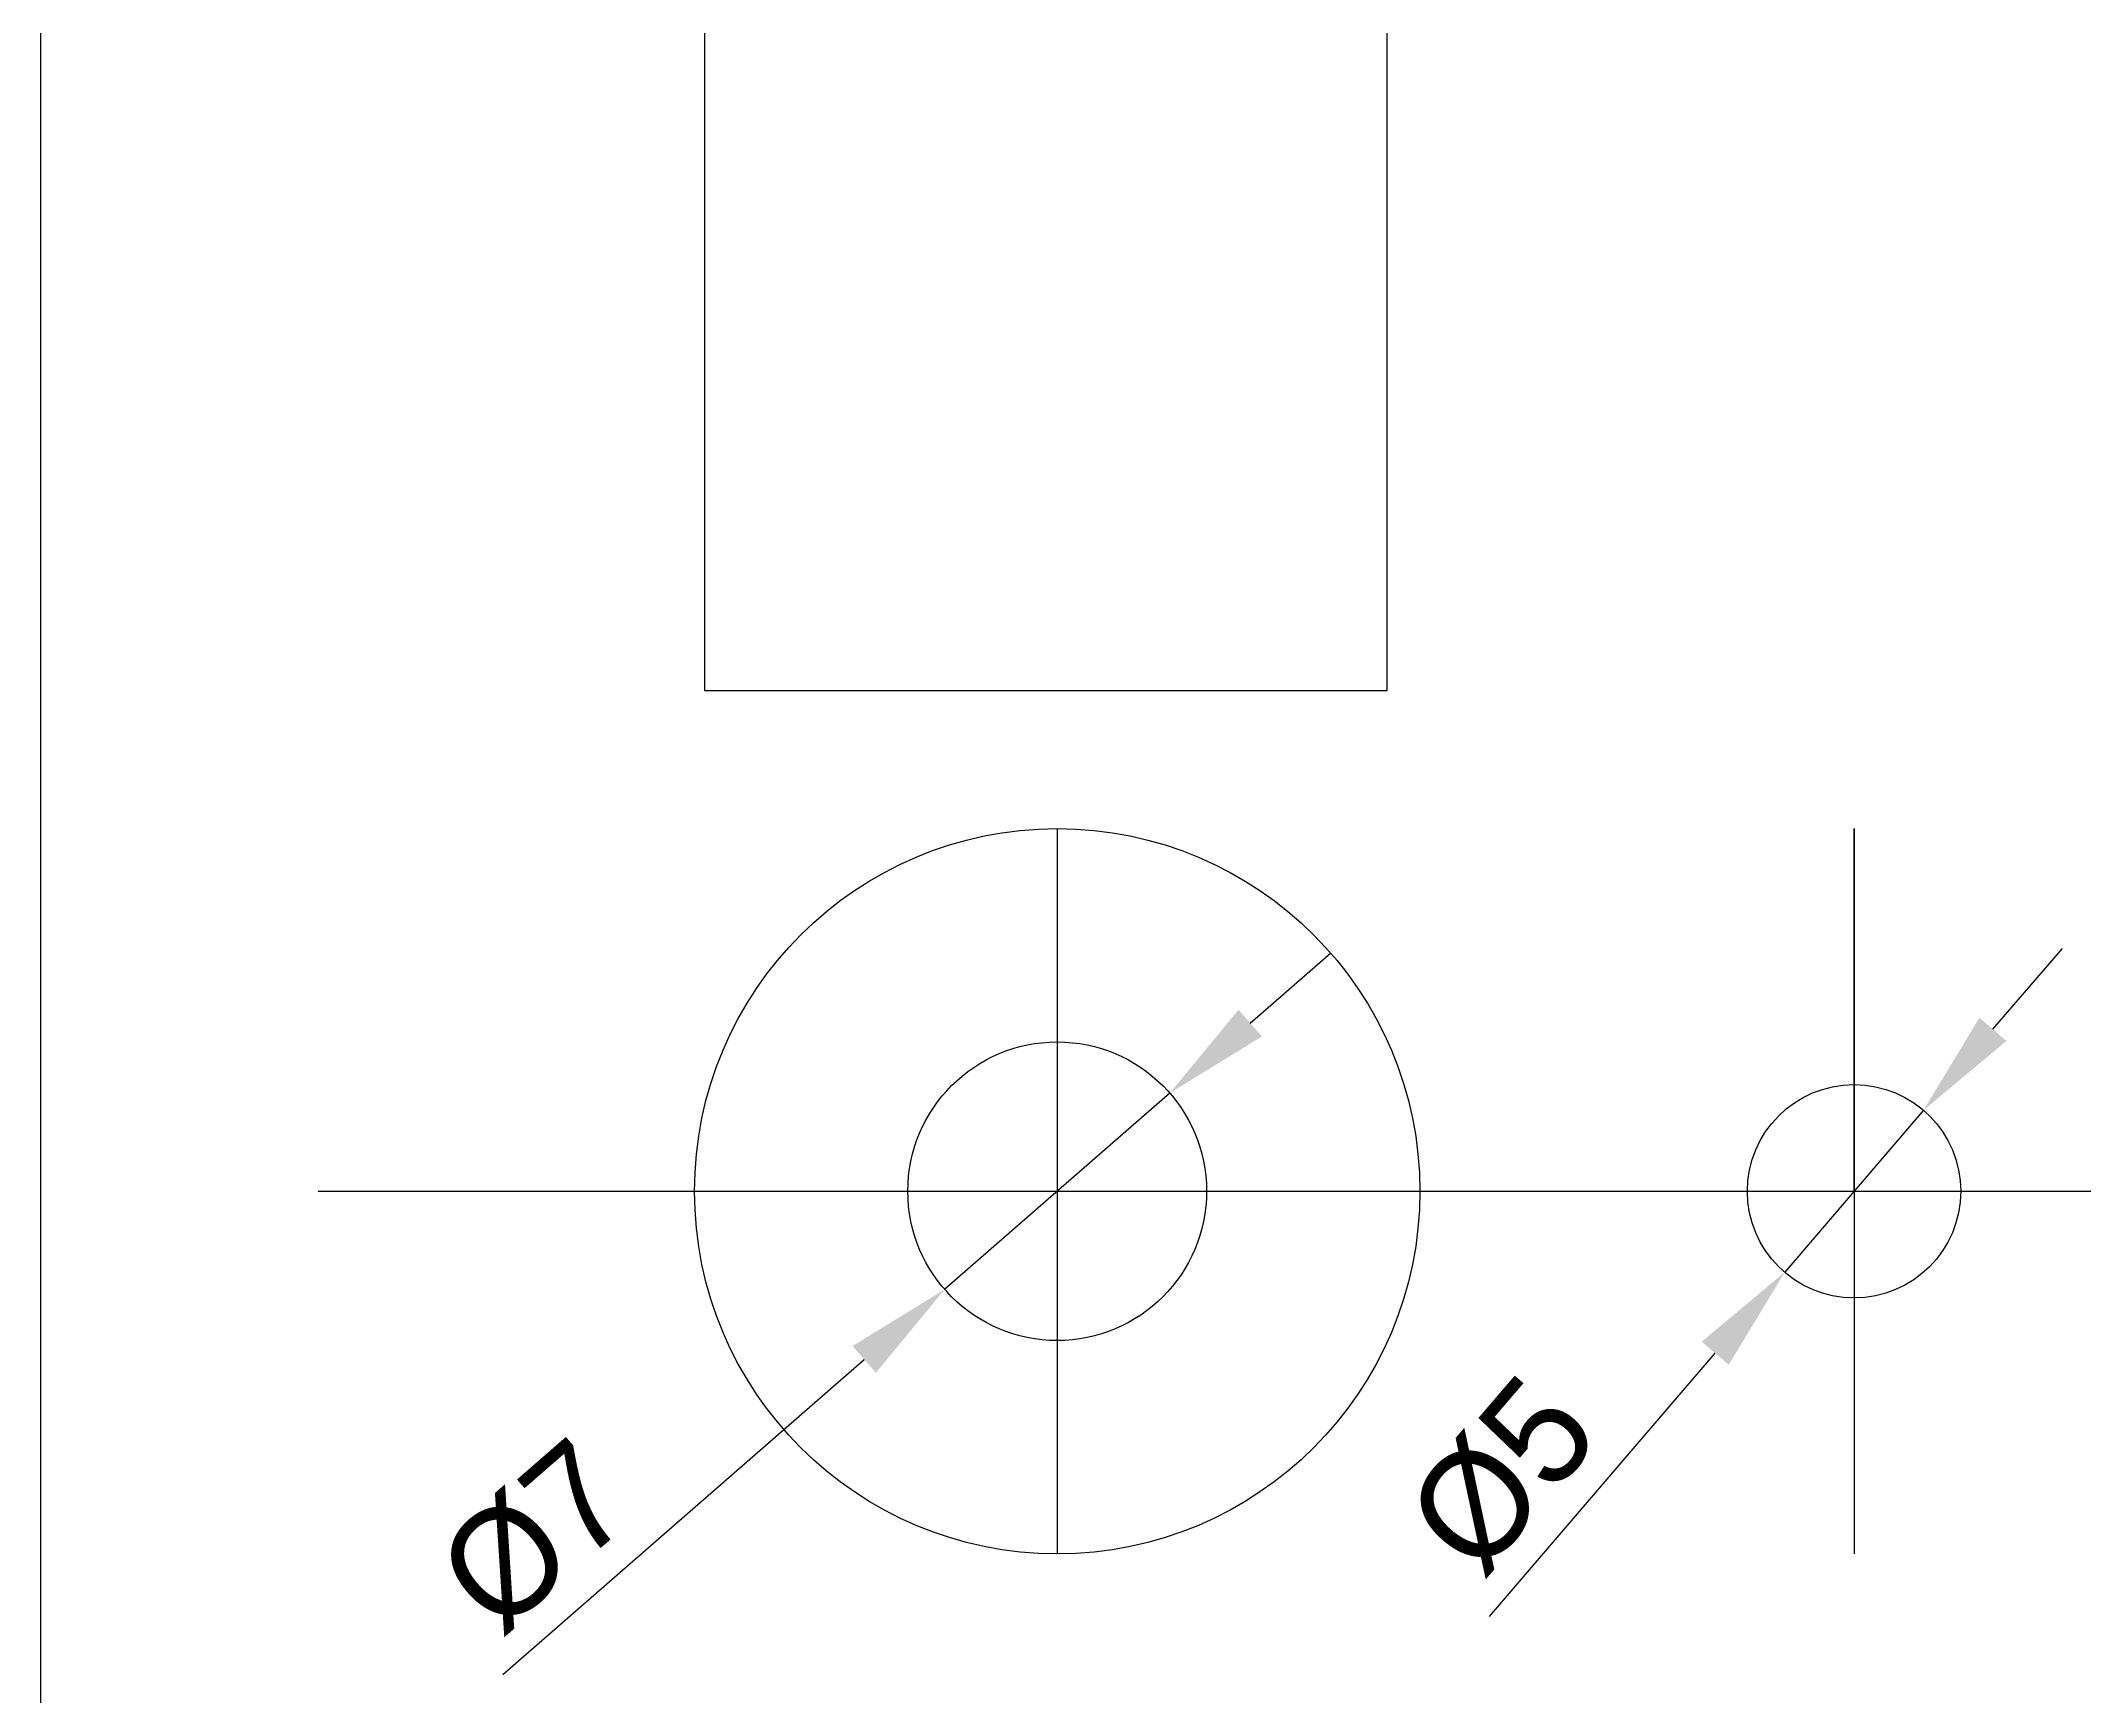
# Model space of a CAD drawing. Extents: x 0 to 85, y 0 to 190.
# Drawn here: x 0 to 47.87, y 112.45 to 151.23 of the extents above; entities that cross this region are included whole.
import ezdxf

# ---------------------------------------------------------------- set-up
doc = ezdxf.new("R2010")
doc.units = 0
doc.layers.get('0').update_dxf_attribs({"linetype": 'CONTINUOUS'})
doc.layers.get('DEFPOINTS').update_dxf_attribs({"linetype": 'CONTINUOUS'})
for name, color, linetype in [('ANNO', 7, 'CONTINUOUS'), ('HOLE', 7, 'CONTINUOUS'), ('PARTS', 131, 'CONTINUOUS')]:
    doc.layers.add(name, color=color, linetype=linetype)
doc.dimstyles.get("Standard").update_dxf_attribs({"dimtxt": 0.18, "dimasz": 0.18, "dimexe": 0.18, "dimexo": 0.0625, "dimgap": 0.09, "dimtad": 0, "dimtih": 1, "dimtoh": 1, "dimzin": 0, "dimcen": 0.09, "dimazin": 3, "dimtfac": 1, "dimtofl": 0, "dimtmove": 0, "dimatfit": 3})

# ---------------------------------------------------------------- blocks, each defined once
blk = doc.blocks.new('*U7')
at = {"layer": 'ANNO', "color": 0}
blk.add_text('Ø7', height=2.5, rotation=41.072, dxfattribs=at).set_placement((10.713, 113.801))
blk = doc.blocks.new('*D3')
at = {"layer": 'ANNO', "color": 0}
for p, q in [((28.346, 128.205), (30.23, 129.847)), ((26.461, 126.562), (21.184, 121.963)), ((10.826, 112.936), (19.299, 120.321))]:
    blk.add_line(p, q, dxfattribs=at)
for points in [[(28.072, 128.519), (28.619, 127.891), (26.461, 126.562)], [(19.025, 120.635), (19.573, 120.007), (21.184, 121.963)]]:
    blk.add_solid(points, dxfattribs=at)
at = {"layer": 'DEFPOINTS', "color": 0}
for p in [(26.461, 126.562), (21.184, 121.963)]:
    blk.add_point(p, dxfattribs=at)
at = {"layer": 'ANNO'}
blk.add_blockref('*U7', (0, 0), dxfattribs=at)
blk = doc.blocks.new('*U8')
at = {"layer": 'ANNO', "color": 0}
blk.add_text('Ø5', height=2.5, rotation=49.3869, dxfattribs=at).set_placement((33.719, 115.137))
blk = doc.blocks.new('*D4')
at = {"layer": 'ANNO', "color": 0}
for p, q in [((45.755, 128.058), (47.382, 129.956)), ((44.127, 126.161), (40.873, 122.365)), ((33.955, 114.297), (39.245, 120.467))]:
    blk.add_line(p, q, dxfattribs=at)
for points in [[(45.438, 128.33), (46.071, 127.787), (44.127, 126.161)], [(38.929, 120.738), (39.562, 120.196), (40.873, 122.365)]]:
    blk.add_solid(points, dxfattribs=at)
at = {"layer": 'DEFPOINTS', "color": 0}
for p in [(44.127, 126.161), (40.873, 122.365)]:
    blk.add_point(p, dxfattribs=at)
at = {"layer": 'ANNO'}
blk.add_blockref('*U8', (0, 0), dxfattribs=at)

msp = doc.modelspace()

# ---------------------------------------------------------------- linework, layer by layer
msp.add_line((0, 35), (0, 155))
at = {"layer": 'HOLE'}
for p, q in [((23.822, 132.763), (23.822, 115.763)), ((42.5, 124.263), (42.5, 132.763)), ((42.5, 132.763), (42.5, 115.763)), ((6.5, 124.263), (78.5, 124.263))]:
    msp.add_line(p, q, dxfattribs=at)
for centre, radius in [((23.822, 124.263), 3.5), ((42.5, 124.263), 2.5)]:
    msp.add_circle(centre, radius, dxfattribs=at)
at = {"layer": 'PARTS'}
msp.add_lwpolyline([(15.557, 136), (31.557, 136), (31.557, 155), (15.557, 155)], close=True, dxfattribs=at)
msp.add_circle((23.822, 124.263), 8.5, dxfattribs=at)

# ---------------------------------------------------------------- dimensions: what is measured, and where the dimension line sits
at = {"layer": 'ANNO'}
dim = msp.add_diameter_dim_2p(p1=(26.461, 126.562), p2=(21.184, 121.963), dimstyle='Standard', dxfattribs=at)
dim.commit()
dim.dimension.update_dxf_attribs({"geometry": '*D3', "text_midpoint": (12.94, 114.779), "dimtype": 131})
dim = msp.add_diameter_dim_2p(p1=(44.127, 126.161), p2=(40.873, 122.365), dimstyle='Standard', dxfattribs=at)
dim.commit()
dim.dimension.update_dxf_attribs({"geometry": '*D4', "text_midpoint": (34.29, 117.717)})

doc.saveas('drawing.dxf')
